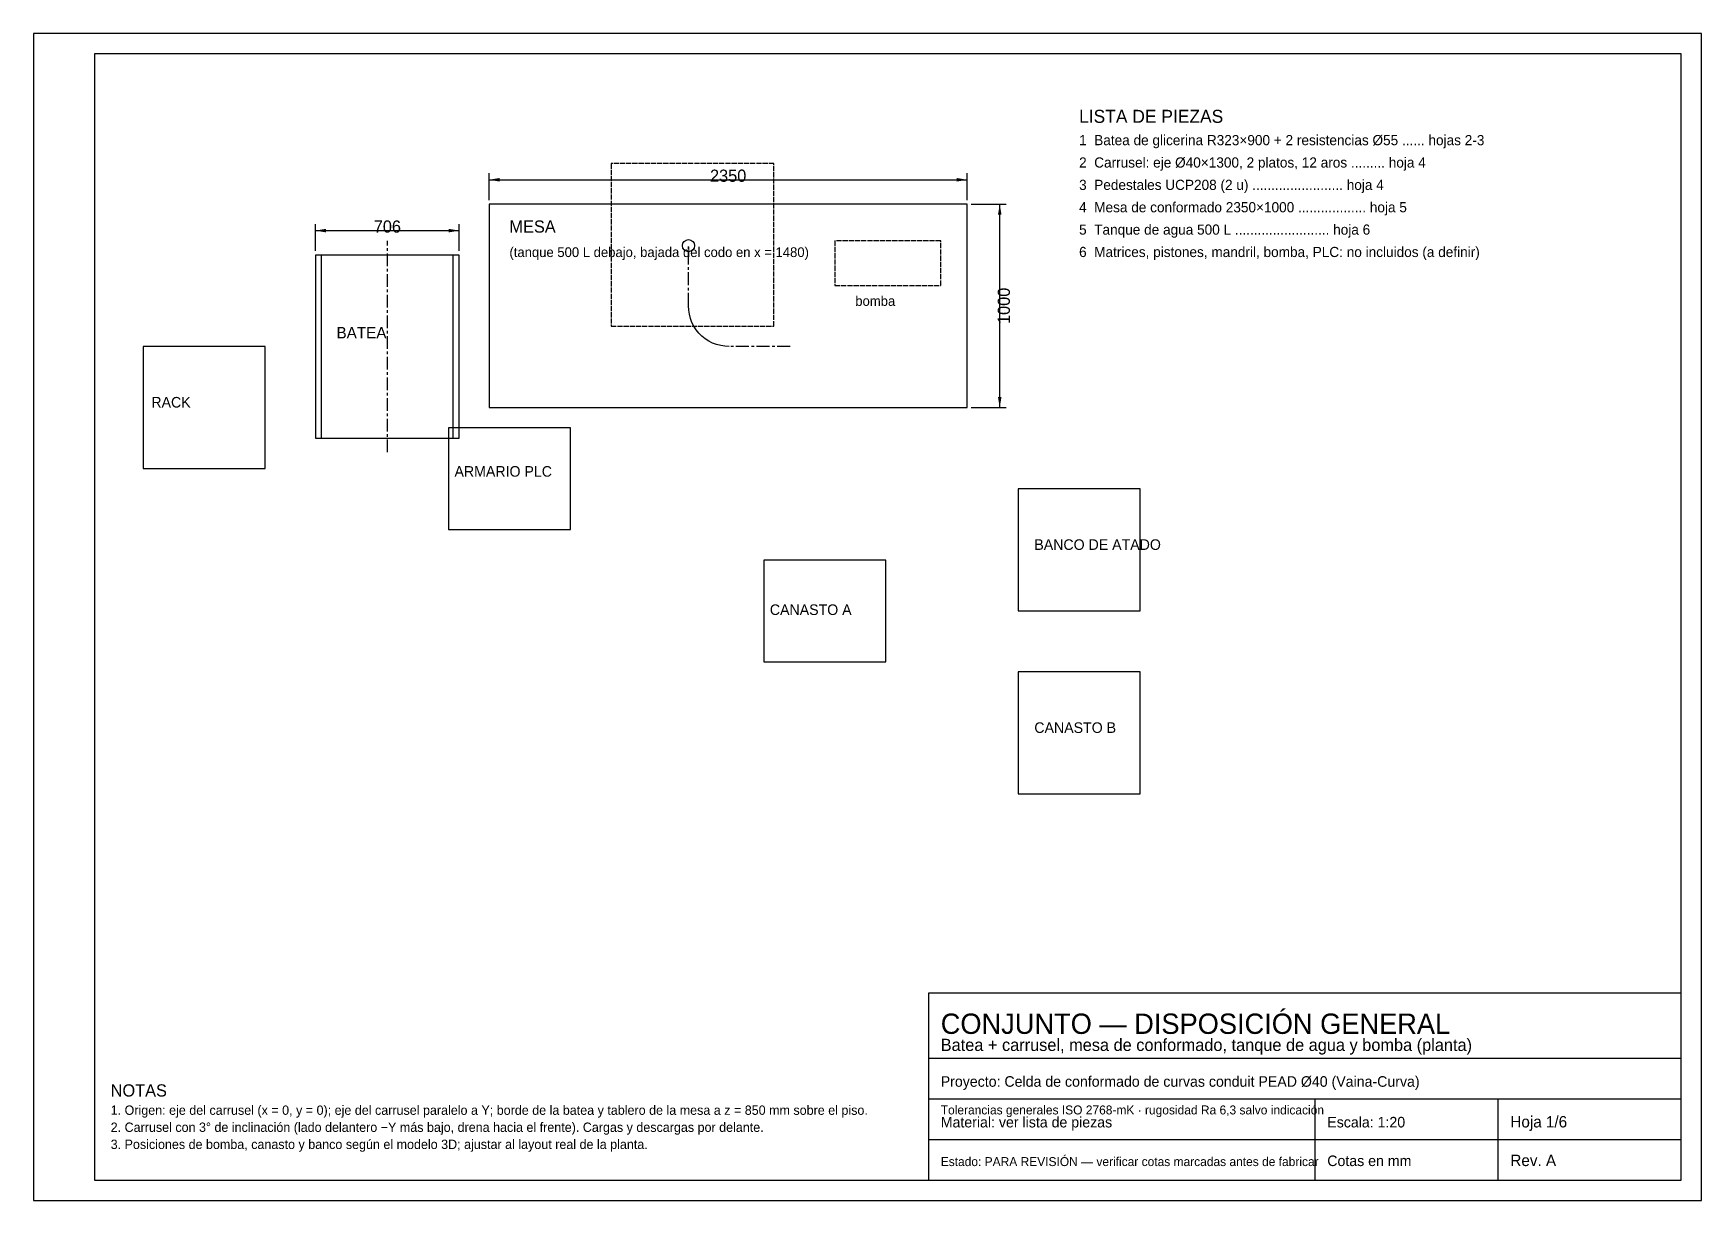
# Model space of a CAD drawing. Header units: millimetres. Extents: x 5 to 415, y 5 to 292.
import ezdxf
from ezdxf.enums import TextEntityAlignment as Align

# ---------------------------------------------------------------- set-up
doc = ezdxf.new("R2010")
doc.units = ezdxf.units.MM
doc.linetypes.add('CENTER', pattern=[5.08, 3.175, -0.635, 0.635, -0.635])
doc.linetypes.add('DASHED', pattern=[1.524, 1.27, -0.254])
for name, color, linetype in [('CONTORNO', 7, 'Continuous'), ('COTAS', 3, 'Continuous'), ('EJES', 1, 'CENTER'), ('FINAS', 8, 'Continuous'), ('MARCO', 7, 'Continuous'), ('OCULTAS', 8, 'DASHED'), ('TEXTO', 7, 'Continuous')]:
    doc.layers.add(name, color=color, linetype=linetype)

msp = doc.modelspace()

# ---------------------------------------------------------------- hatches: boundary and pattern name
at = {"layer": 'COTAS'}
for points in [[(117, 256), (119.6, 255.56), (119.6, 256.44)], [(234.5, 256), (231.9, 256.44), (231.9, 255.56)], [(242.5, 250), (242.06, 247.4), (242.94, 247.4)], [(74.35, 243.5), (76.95, 243.06), (76.95, 243.94)], [(109.65, 243.5), (107.05, 243.94), (107.05, 243.06)], [(242.5, 200), (242.94, 202.6), (242.06, 202.6)]]:
    msp.add_hatch(color=3, dxfattribs=at).paths.add_polyline_path(points)

# ---------------------------------------------------------------- linework, layer by layer
at = {"layer": 'CONTORNO'}
msp.add_line((225, 40), (410, 40), dxfattribs=at)
for points in [[(117, 200), (234.5, 200), (234.5, 250), (117, 250)], [(74.35, 192.5), (109.65, 192.5), (109.65, 237.5), (74.35, 237.5)], [(32, 185), (62, 185), (62, 215), (32, 215)], [(107, 170), (137, 170), (137, 195), (107, 195)], [(247, 150), (277, 150), (277, 180), (247, 180)], [(184.5, 137.5), (214.5, 137.5), (214.5, 162.5), (184.5, 162.5)], [(247, 105), (277, 105), (277, 135), (247, 135)]]:
    msp.add_lwpolyline(points, close=True, dxfattribs=at)
msp.add_circle((166, 239.8), 1.5, dxfattribs=at)
at = {"layer": 'COTAS'}
for p, q in [((117, 251), (117, 257.6)), ((117, 256), (234.5, 256)), ((234.5, 251), (234.5, 257.6)), ((235.5, 250), (244.1, 250)), ((242.5, 200), (242.5, 250)), ((74.35, 238.5), (74.35, 245.1)), ((74.35, 243.5), (109.65, 243.5)), ((109.65, 238.5), (109.65, 245.1)), ((235.5, 200), (244.1, 200))]:
    msp.add_line(p, q, dxfattribs=at)
at = {"layer": 'EJES'}
for p, q in [((92, 189), (92, 241)), ((166, 225), (166, 239.8)), ((166.05, 223.95), (166, 225)), ((166.22, 222.92), (166.05, 223.95)), ((166.49, 221.91), (166.22, 222.92)), ((166.86, 220.93), (166.49, 221.91)), ((167.34, 220), (166.86, 220.93)), ((167.91, 219.12), (167.34, 220)), ((168.57, 218.31), (167.91, 219.12)), ((169.31, 217.57), (168.57, 218.31)), ((170.12, 216.91), (169.31, 217.57)), ((171, 216.34), (170.12, 216.91)), ((171.93, 215.86), (171, 216.34)), ((172.91, 215.49), (171.93, 215.86)), ((173.92, 215.22), (172.91, 215.49)), ((174.95, 215.05), (173.92, 215.22)), ((176, 215), (174.95, 215.05)), ((191, 215), (176, 215))]:
    msp.add_line(p, q, dxfattribs=at)
at = {"layer": 'FINAS'}
for p, q in [((75.85, 192.5), (75.85, 237.5)), ((108.15, 192.5), (108.15, 237.5)), ((225, 30), (410, 30)), ((320, 10), (320, 30)), ((365, 10), (365, 30)), ((225, 20), (410, 20))]:
    msp.add_line(p, q, dxfattribs=at)
msp.add_lwpolyline([(5, 5), (415, 5), (415, 292), (5, 292)], close=True, dxfattribs=at)
at = {"layer": 'MARCO'}
for points in [[(20, 10), (410, 10), (410, 287), (20, 287)], [(225, 10), (410, 10), (410, 56), (225, 56)]]:
    msp.add_lwpolyline(points, close=True, dxfattribs=at)
at = {"layer": 'OCULTAS'}
for points in [[(147, 220), (187, 220), (187, 260), (147, 260)], [(202, 230), (228, 230), (228, 241), (202, 241)]]:
    msp.add_lwpolyline(points, close=True, dxfattribs=at)

# ---------------------------------------------------------------- texts
at = {"layer": 'TEXTO'}
for s, height, p in [('LISTA DE PIEZAS', 3.2, (262, 270)), ('1  Batea de glicerina R323×900 + 2 resistencias Ø55 ...... hojas 2-3', 2.5, (262, 264.5)), ('2  Carrusel: eje Ø40×1300, 2 platos, 12 aros ......... hoja 4', 2.5, (262, 259)), ('3  Pedestales UCP208 (2 u) ........................ hoja 4', 2.5, (262, 253.5)), ('4  Mesa de conformado 2350×1000 .................. hoja 5', 2.5, (262, 248)), ('MESA', 3, (122, 243)), ('5  Tanque de agua 500 L ......................... hoja 6', 2.5, (262, 242.5)), ('(tanque 500 L debajo, bajada del codo en x = 1480)', 2.4, (122, 237)), ('6  Matrices, pistones, mandril, bomba, PLC: no incluidos (a definir)', 2.5, (262, 237)), ('bomba', 2.4, (207, 225)), ('BATEA', 2.8, (79.5, 217)), ('RACK', 2.6, (34, 200)), ('ARMARIO PLC', 2.6, (108.5, 183)), ('BANCO DE ATADO', 2.6, (251, 165)), ('CANASTO A', 2.6, (186, 149)), ('CANASTO B', 2.6, (251, 120)), ('CONJUNTO — DISPOSICIÓN GENERAL', 5, (228, 46)), ('Batea + carrusel, mesa de conformado, tanque de agua y bomba (planta)', 3, (228, 41.8)), ('NOTAS', 3, (24, 30.6)), ('Proyecto: Celda de conformado de curvas conduit PEAD Ø40 (Vaina-Curva)', 2.6, (228, 33)), ('1. Origen: eje del carrusel (x = 0, y = 0); eje del carrusel paralelo a Y; borde de la batea y tablero de la mesa a z = 850 mm sobre el piso.', 2.3, (24, 26.1)), ('Tolerancias generales ISO 2768-mK · rugosidad Ra 6,3 salvo indicación', 2.2, (228, 26.2)), ('Material: ver lista de piezas', 2.6, (228, 23)), ('Escala: 1:20', 2.6, (323, 23)), ('Hoja 1/6', 2.8, (368, 23)), ('2. Carrusel con 3° de inclinación (lado delantero −Y más bajo, drena hacia el frente). Cargas y descargas por delante.', 2.3, (24, 21.9)), ('3. Posiciones de bomba, canasto y banco según el modelo 3D; ajustar al layout real de la planta.', 2.3, (24, 17.7)), ('Estado: PARA REVISIÓN — verificar cotas marcadas antes de fabricar', 2.2, (228, 13.5)), ('Cotas en mm', 2.6, (323, 13.5)), ('Rev. A', 2.8, (368, 13.5))]:
    msp.add_text(s, height=height, dxfattribs=at).set_placement(p)
for s, p in [('2350', (175.75, 257)), ('706', (92, 244.5))]:
    msp.add_text(s, height=3, dxfattribs=at).set_placement(p, align=Align.MIDDLE_CENTER)
msp.add_text('1000', height=3, rotation=90, dxfattribs=at).set_placement((243.5, 225), align=Align.MIDDLE_CENTER)

doc.saveas('drawing.dxf')
